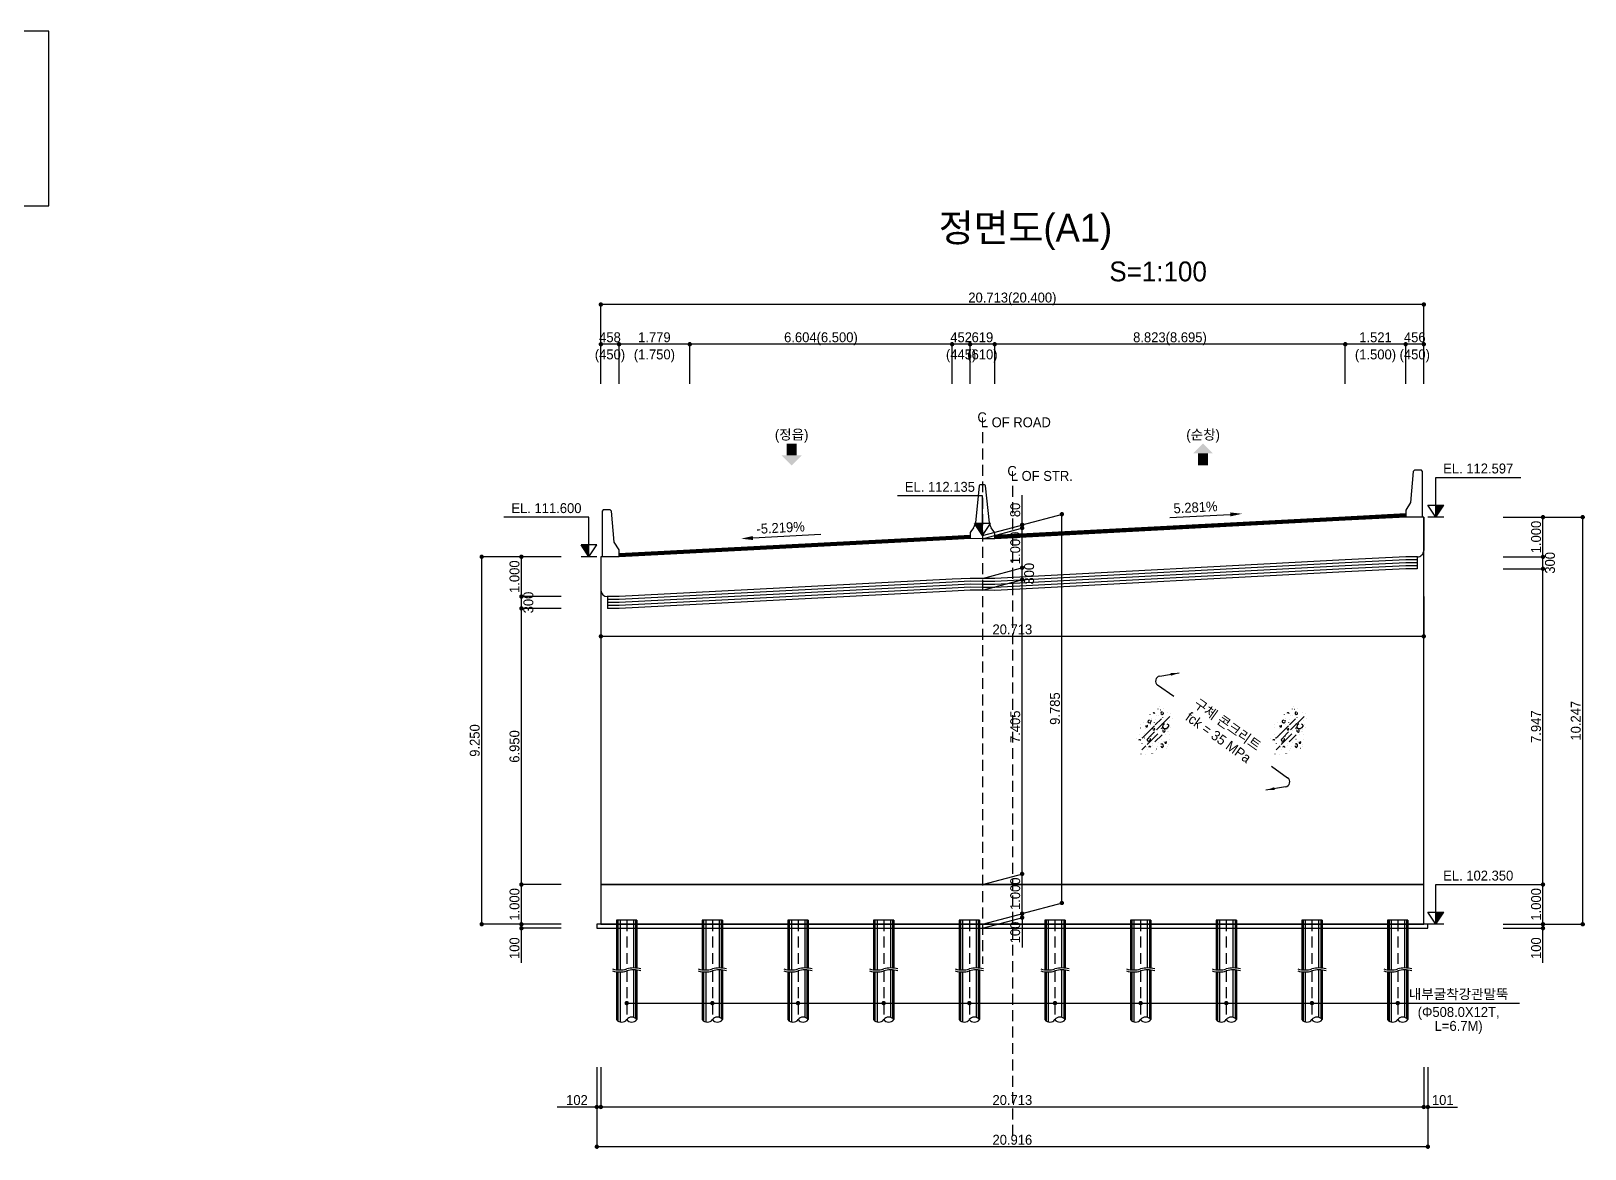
# Model space of a CAD drawing. Extents: x 2629709 to 3675628, y 1179 to 102095.
# Drawn here: x 2707771 to 2746881, y 28763 to 56900 of the extents above; entities that cross this region are included whole.
import ezdxf
from ezdxf.enums import TextEntityAlignment as Align

# ---------------------------------------------------------------- set-up
doc = ezdxf.new("R2010")
doc.units = 0
doc.header["$LTSCALE"] = 550
doc.header["$MEASUREMENT"] = 0
doc.linetypes.add('A-DASHD01', pattern=[0.75, 0.5, -0.25])
doc.layers.get('0').update_dxf_attribs({"linetype": 'CONTINUOUS'})
for name, color, linetype in [('CS-CNTL', 1, 'A-DASHD01'), ('CS-CONC-MAJR', 4, 'CONTINUOUS'), ('CS-CUTL', 1, 'CONTINUOUS'), ('CS-DIML', 1, 'CONTINUOUS'), ('CS-DIMT', 3, 'CONTINUOUS'), ('CS-LEAT', 7, 'CONTINUOUS'), ('CS-MISC', 3, 'CONTINUOUS'), ('CS-NOTE', 3, 'CONTINUOUS'), ('CS-PATT', 1, 'CONTINUOUS'), ('CS-SYMB', 3, 'CONTINUOUS'), ('CS-TEXT', 3, 'CONTINUOUS'), ('CZ-TEX1', 6, 'CONTINUOUS'), ('CZ-TEX2', 3, 'CONTINUOUS')]:
    doc.layers.add(name, color=color, linetype=linetype)
doc.styles.add('A_STANDARD', font='Dotum.ttf')
doc.styles.add('돋움', font='Dotum.ttf')

# ---------------------------------------------------------------- blocks, each defined once
blk = doc.blocks.new('CXRECON')
for p, q in [((-1.983404, 6.46133), (-1.982532, 6.471292)), ((-1.982532, 6.471292), (-1.98166, 6.481254)), ((0.328395, 5.898027), (0.330983, 5.907686)), ((0.330983, 5.907686), (0.333571, 5.917345)), ((1.018924, 8.475117), (1.021512, 8.484776)), ((1.021512, 8.484776), (1.024101, 8.494435)), ((1.061643, 5.984746), (1.068714, 5.991817)), ((1.068714, 5.991817), (1.075785, 5.998888)), ((1.486342, 9.450894), (1.490568, 9.459957)), ((1.738179, 8.474135), (1.748179, 8.474135)), ((1.801551, 8.174562), (1.81121, 8.17715)), ((1.81121, 8.17715), (1.82087, 8.179738)), ((2.977981, 8.634162), (2.987943, 8.635034)), ((2.987943, 8.635034), (2.997905, 8.635905)), ((4.674451, 7.134424), (4.683514, 7.13865)), ((4.683514, 7.13865), (4.692577, 7.142876)), ((5.817293, 6.681077), (5.819881, 6.690736)), ((5.819881, 6.690736), (5.822469, 6.700396)), ((-5.851032, 2.537886), (-5.848444, 2.547545)), ((-5.848444, 2.547545), (-5.845856, 2.557205)), ((-5.751693, 1.416206), (-5.744033, 1.422633)), ((-5.744033, 1.422633), (-5.736372, 1.429061)), ((-5.097763, -2.526468), (-0.41422, 2.157075)), ((-4.619188, 3.411384), (-4.614962, 3.420447)), ((-3.9673, 0.955802), (-3.960229, 0.962874)), ((-3.960229, 0.962874), (-3.953158, 0.969945)), ((-3.38897, 3.374389), (-3.379907, 3.378616)), ((-3.379907, 3.378616), (-3.370844, 3.382842)), ((-1.848821, 3.030535), (-1.838821, 3.030535)), ((-1.761395, 2.4861), (-1.757168, 2.495163)), ((-1.757168, 2.495163), (-1.752942, 2.504226)), ((-1.621195, 4.896884), (-1.618607, 4.906543)), ((-1.052663, 0.743846), (-1.050075, 0.753506)), ((-1.050075, 0.753506), (-1.047487, 0.763165)), ((-0.362134, 3.320937), (-0.359546, 3.330596)), ((-0.359546, 3.330596), (-0.356958, 3.340255)), ((-0.141915, 4.592665), (-0.139327, 4.602324)), ((-0.090866, 2.48043), (2.227863, 4.799159)), ((0.329102, 0.581558), (5.446292, 5.698747)), ((0.892052, 0.381441), (0.900244, 0.387177)), ((0.900244, 0.387177), (0.908435, 0.392913)), ((0.987654, 3.60612), (0.988526, 3.616082)), ((0.988526, 3.616082), (0.989397, 3.626044)), ((2.227395, 3.129346), (2.233823, 3.137006)), ((2.233823, 3.137006), (2.240251, 3.144666)), ((2.658398, 2.927885), (2.664134, 2.936076)), ((2.664134, 2.936076), (2.66987, 2.944268)), ((2.776041, 5.331488), (2.780267, 5.340551)), ((2.780267, 5.340551), (2.784493, 5.349614)), ((3.958712, 0.75091), (3.959584, 0.760872)), ((3.959584, 0.760872), (3.960455, 0.770834)), ((4.464946, 4.901028), (4.472606, 4.907456)), ((4.472606, 4.907456), (4.480266, 4.913884)), ((4.671555, 0.714504), (4.680618, 0.71873)), ((4.680618, 0.71873), (4.689681, 0.722956)), ((4.866823, 0.04987), (4.876482, 0.052458)), ((4.876482, 0.052458), (4.886141, 0.055047)), ((5.126764, 4.103987), (5.129352, 4.113646)), ((5.129352, 4.113646), (5.13194, 4.123306)), ((5.42648, 2.52751), (5.43148, 2.53617)), ((5.43148, 2.53617), (5.43648, 2.544831)), ((5.81934, 1.415999), (5.821928, 1.425658)), ((6.444395, 4.892204), (6.446132, 4.902052)), ((6.446132, 4.902052), (6.447868, 4.9119)), ((-7.232091, -2.616294), (-7.229503, -2.606635)), ((-7.229503, -2.606635), (-7.226914, -2.596976)), ((-5.884535, -1.314253), (-5.883664, -1.304291)), ((-5.883664, -1.304291), (-5.882792, -1.294329)), ((-5.600266, -3.544687), (-5.592605, -3.538259)), ((-5.592605, -3.538259), (-5.584945, -3.531831)), ((-5.435821, -2.413065), (-5.425821, -2.413065)), ((-5.138004, -6.887754), (-3.65921, -5.40896)), ((-5.009131, -4.478694), (-5.004905, -4.469631)), ((-5.004905, -4.469631), (-5.000679, -4.460568)), ((-4.247074, -2.392191), (-4.237415, -2.389603)), ((-4.237415, -2.389603), (-4.227755, -2.387015)), ((-4.014372, -0.716292), (-4.011784, -0.706632)), ((-3.391865, -3.045531), (-3.382802, -3.041305)), ((-3.382802, -3.041305), (-3.373739, -3.037079)), ((-3.197284, -4.947034), (0.829977, -0.919772)), ((-2.913477, -4.169462), (-2.912606, -4.159501)), ((-2.912606, -4.159501), (-2.911734, -4.149539)), ((-2.64301, -2.390554), (-0.408553, -0.156097)), ((-2.433722, -4.410334), (-2.431134, -4.400674)), ((-2.431134, -4.400674), (-2.428546, -4.391015)), ((-1.743193, -1.833244), (-1.740605, -1.823584)), ((-1.740605, -1.823584), (-1.738016, -1.813925)), ((-0.968303, -4.41487), (-0.965715, -4.405211)), ((-0.968303, -5.32863), (-0.965715, -5.318971)), ((-0.849983, -0.317764), (-0.846563, -0.308367)), ((-0.846563, -0.308367), (-0.843143, -0.29897)), ((-0.471696, -1.633306), (-0.46747, -1.624243)), ((-0.46747, -1.624243), (-0.463244, -1.61518)), ((-0.240475, -3.931698), (2.485078, -1.206145)), ((-0.055167, -3.414033), (-0.052579, -3.404374)), ((0.818002, -5.752713), (0.822228, -5.74365)), ((0.822228, -5.74365), (0.826454, -5.734586)), ((0.989612, -4.240716), (0.9922, -4.231056)), ((2.362515, -2.944283), (2.371176, -2.939283)), ((2.371176, -2.939283), (2.379836, -2.934283)), ((3.055176, -3.627283), (3.057764, -3.617624)), ((3.057764, -3.617624), (3.060352, -3.607965)), ((3.745705, -1.050193), (3.748294, -1.040534)), ((3.748294, -1.040534), (3.750882, -1.030875)), ((4.616373, -0.059865), (4.624034, -0.053437)), ((4.624034, -0.053437), (4.631694, -0.047009)), ((4.668659, -5.705417), (4.677722, -5.70119)), ((4.677722, -5.70119), (4.686785, -5.696964)), ((4.767801, -5.020757), (4.775461, -5.014329)), ((4.775461, -5.014329), (4.783122, -5.007902)), ((5.355437, -2.907325), (5.359663, -2.898262)), ((5.359663, -2.898262), (5.36389, -2.889199)), ((5.38733, -1.102714), (5.389066, -1.092866)), ((5.389066, -1.092866), (5.390802, -1.083018)), ((-5.448838, -8.50558), (-5.441178, -8.499152)), ((-5.441178, -8.499152), (-5.433517, -8.492724)), ((-3.719433, -8.5981), (-3.715207, -8.589037)), ((-3.715207, -8.589037), (-3.710981, -8.579974)), ((-3.600812, -6.011194), (-3.595076, -6.003002)), ((-3.595076, -6.003002), (-3.589341, -5.994811)), ((-3.124251, -6.987424), (-3.121663, -6.977765)), ((-3.121663, -6.977765), (-3.119075, -6.968105)), ((-1.284968, -8.392007), (-1.28238, -8.382348)), ((-1.28238, -8.382348), (-1.279791, -8.372688)), ((-0.864949, -8.292944), (-0.855886, -8.288718)), ((-0.855886, -8.288718), (-0.846823, -8.284492)), ((0.057581, -7.024672), (0.058452, -7.01471)), ((0.058452, -7.01471), (0.059324, -7.004748)), ((0.413558, -6.563172), (0.42352, -6.562301)), ((0.42352, -6.562301), (0.433482, -6.561429)), ((2.364647, -6.204373), (2.367235, -6.194714)), ((2.367235, -6.194714), (2.369823, -6.185055)), ((4.130943, -6.345009), (4.137371, -6.337349)), ((4.137371, -6.337349), (4.143799, -6.329688))]:
    blk.add_line(p, q)
for points in [[(-0.873262, 6.859953), (-0.855306, 6.965297), (-0.793262, 7.059953), (-0.679376, 7.130771), (-0.553262, 7.139953), (-0.373504, 6.960817), (-0.473262, 6.699953)], [(2.445796, 7.406973), (2.153469, 7.279926), (2.005796, 6.966973), (2.110592, 6.631689), (2.445796, 6.446973), (2.779722, 6.496356), (2.965796, 6.686973), (2.999504, 6.94925), (2.885796, 7.206973)], [(-3.566539, 2.231494), (-3.675179, 2.058975), (-3.686539, 1.911494), (-3.585089, 1.76591), (-3.366539, 1.711494), (-3.157318, 1.806936), (-3.046539, 2.031494), (-3.070589, 2.241918), (-3.166539, 2.351494)], [(-2.277934, 4.28244), (-2.608996, 4.18211), (-2.837934, 4.04244), (-2.897751, 3.68492), (-2.397934, 3.32244), (-1.892488, 3.416346), (-1.637934, 3.84244), (-1.664775, 4.177286), (-1.757934, 4.28244)], [(-0.958798, 1.087352), (-0.983764, 0.869867), (-0.878798, 0.687352), (-0.663467, 0.605766), (-0.438798, 0.687352), (-0.316866, 1.033845), (-0.558798, 1.287352)], [(2.27784, 1.108099), (2.295796, 1.213443), (2.35784, 1.308099), (2.471726, 1.378917), (2.59784, 1.388099), (2.777598, 1.208963), (2.67784, 0.948099)], [(3.381617, 2.837496), (2.787248, 2.439128), (2.661617, 1.797496), (2.853516, 1.434227), (3.261617, 1.157496), (3.957451, 1.105425), (4.661617, 1.477496), (5.071687, 2.035374), (5.061617, 2.317496), (4.875898, 2.52002), (4.421617, 2.757496)], [(2.838332, 0.664018), (2.708987, 0.446206), (2.718332, 0.144018), (2.927255, -0.144373), (3.238332, -0.215982), (3.550919, 0.000506), (3.598332, 0.424018), (3.495334, 0.628576), (3.358332, 0.744018)], [(-6.217461, -3.281), (-6.199506, -3.175657), (-6.137461, -3.081), (-6.023575, -3.010182), (-5.897461, -3.001), (-5.717704, -3.180137), (-5.817461, -3.441)], [(-2.55502, -2.649097), (-2.886081, -2.749427), (-3.11502, -2.889097), (-3.174836, -3.246617), (-2.67502, -3.609097), (-2.169573, -3.515191), (-1.91502, -3.089097), (-1.94186, -2.754251), (-2.03502, -2.649097)], [(-2.430628, -5.868774), (-2.412672, -5.763431), (-2.350628, -5.668774), (-2.236742, -5.597956), (-2.110628, -5.588774), (-1.930871, -5.767911), (-2.030628, -6.028774)], [(2.01089, -5.363698), (2.11122, -5.69476), (2.25089, -5.923698), (2.608411, -5.983515), (2.97089, -5.483698), (2.876985, -4.978252), (2.45089, -4.723698), (2.116045, -4.750538), (2.01089, -4.843698)], [(3.537973, -3.952404), (3.513006, -4.169889), (3.617973, -4.352404), (3.833304, -4.43399), (4.057973, -4.352404), (4.179904, -4.005911), (3.937973, -3.752404)]]:
    blk.add_lwpolyline(points)
blk = doc.blocks.new('CXDIMDT2')
at = {"layer": 'CS-MISC', "const_width": 0.5}
blk.add_lwpolyline([(0.25, 0, 1), (-0.25, 0, 1)], format="xyb", close=True, dxfattribs=at)
blk = doc.blocks.new('A$Cc22b2ba3')
at = {"layer": 'CS-LEAT', "linetype": 'ByBlock'}
blk.add_lwpolyline([(-10615, -4900), (-500, -4900), (-500, -500), (-10615, -500)], close=True, dxfattribs=at)
at = {"layer": 'CS-NOTE', "linetype": 'ByBlock', "const_width": 43.7}
for points in [[(-10054, -887, 1), (-10011, -887, 1)], [(-10054, -1487, 1), (-10011, -1487, 1)], [(-10054, -4487, 1), (-10011, -4487, 1)]]:
    blk.add_lwpolyline(points, format="xyb", close=True, dxfattribs=at)
at = {"layer": 'CS-NOTE', "linetype": 'ByBlock', "style": '돋움'}
for s, p in [('설   계   법 : ', (-9684, -1060)), ('한계상태설계법', (-6747, -1060)), ('사 용 재 료', (-9716, -1660)), ('- 콘크리트 :', (-9684, -2260)), ('fck=35MPa (구체, 날개벽', (-6747, -2260)), ('                  접속슬래브)', (-6747, -2860)), ('- 철      근 :', (-9684, -3460)), ('fy=400MPa (구체, 날개벽', (-6747, -3460)), ('                  접속슬래브)', (-6747, -4060)), ('설 계 하 중 :', (-9716, -4660)), ('KL-510', (-6747, -4660))]:
    blk.add_text(s, height=350, dxfattribs=at).set_placement(p)

msp = doc.modelspace()

# ---------------------------------------------------------------- linework, layer by layer
at = {"layer": 'CS-CNTL', "linetype": 'A-DASHD01'}
for p, q in [((2731716, 46803), (2731716, 33418)), ((2732470, 45453), (2732470, 29010)), ((2722763, 34518), (2722763, 33293)), ((2724919, 34518), (2724919, 33293)), ((2727075, 34518), (2727075, 33293)), ((2729231, 34518), (2729231, 33293)), ((2731387, 34518), (2731387, 33293)), ((2733543, 34518), (2733543, 33293)), ((2735699, 34518), (2735699, 33293)), ((2737855, 34518), (2737855, 33293)), ((2740011, 34518), (2740011, 33293)), ((2742170, 34518), (2742170, 33293)), ((2722763, 33293), (2722763, 33293)), ((2724919, 33293), (2724919, 33293)), ((2727075, 33293), (2727075, 33293)), ((2729231, 33293), (2729231, 33293)), ((2731387, 33293), (2731387, 33293)), ((2733543, 33293), (2733543, 33293)), ((2735699, 33293), (2735699, 33293)), ((2737855, 33293), (2737855, 33293)), ((2740011, 33293), (2740011, 33293)), ((2742170, 33293), (2742170, 33293)), ((2722763, 33243), (2722763, 33243)), ((2722763, 33243), (2722763, 32018)), ((2724919, 33243), (2724919, 33243)), ((2724919, 33243), (2724919, 32018)), ((2727075, 33243), (2727075, 33243)), ((2727075, 33243), (2727075, 32018)), ((2729231, 33243), (2729231, 33243)), ((2729231, 33243), (2729231, 32018)), ((2731387, 33243), (2731387, 33243)), ((2731387, 33243), (2731387, 32018)), ((2733543, 33243), (2733543, 33243)), ((2733543, 33243), (2733543, 32018)), ((2735699, 33243), (2735699, 33243)), ((2735699, 33243), (2735699, 32018)), ((2737855, 33243), (2737855, 33243)), ((2737855, 33243), (2737855, 32018)), ((2740011, 33243), (2740011, 33243)), ((2740011, 33243), (2740011, 32018)), ((2742170, 33243), (2742170, 33243)), ((2742170, 33243), (2742170, 32018))]:
    msp.add_line(p, q, dxfattribs=at)
at = {"layer": 'CS-CONC-MAJR'}
for p, q in [((2742560, 45818), (2742492, 45038)), ((2742593, 45848), (2742560, 45818)), ((2742766, 45848), (2742593, 45848)), ((2742796, 45818), (2742766, 45848)), ((2742796, 45038), (2742796, 45818)), ((2731637, 45451), (2731540, 44523)), ((2731768, 45475), (2731664, 45475)), ((2731892, 44523), (2731795, 45451)), ((2742492, 45038), (2742370, 44844)), ((2742796, 44844), (2742796, 45038)), ((2722174, 44847), (2722144, 44817)), ((2722144, 44817), (2722144, 44037)), ((2722347, 44847), (2722174, 44847)), ((2722380, 44817), (2722347, 44847)), ((2722449, 44037), (2722380, 44817)), ((2740849, 44667), (2732026, 44201)), ((2740849, 44651), (2732026, 44185)), ((2740849, 44635), (2732026, 44169)), ((2740849, 44619), (2732026, 44153)), ((2740849, 44603), (2732026, 44137)), ((2740849, 44587), (2732026, 44121)), ((2742370, 44748), (2740849, 44667)), ((2742370, 44732), (2740849, 44651)), ((2742370, 44716), (2740849, 44635)), ((2742370, 44700), (2740849, 44619)), ((2742370, 44684), (2740849, 44603)), ((2742370, 44668), (2740849, 44587)), ((2742370, 44844), (2742370, 44668)), ((2742826, 44665), (2742370, 44668)), ((2742796, 44665), (2742796, 44844)), ((2742826, 44665), (2742796, 44665)), ((2742826, 44665), (2742826, 43826)), ((2742826, 35418), (2742826, 44665)), ((2731406, 44205), (2730954, 44181)), ((2731406, 44248), (2731406, 44125)), ((2731493, 44399), (2731425, 44306)), ((2732007, 44306), (2731939, 44399)), ((2732026, 44121), (2732026, 44248)), ((2722144, 44037), (2722144, 43844)), ((2722144, 43844), (2722144, 43667)), ((2722571, 43844), (2722449, 44037)), ((2722571, 43664), (2722571, 43844)), ((2724350, 43836), (2722571, 43744)), ((2724350, 43820), (2722571, 43728)), ((2724350, 43804), (2722571, 43712)), ((2730954, 44181), (2724350, 43836)), ((2730954, 44165), (2724350, 43820)), ((2730954, 44149), (2724350, 43804)), ((2730954, 44133), (2724350, 43788)), ((2730954, 44117), (2724350, 43772)), ((2730954, 44101), (2724350, 43756)), ((2731406, 44189), (2730954, 44165)), ((2731406, 44173), (2730954, 44149)), ((2731406, 44157), (2730954, 44133)), ((2731406, 44141), (2730954, 44117)), ((2731406, 44125), (2730954, 44101)), ((2731716, 44123), (2731406, 44125)), ((2732026, 44121), (2731716, 44123)), ((2722571, 43664), (2722113, 43667)), ((2722113, 43667), (2722113, 42826)), ((2722113, 43667), (2722113, 35418)), ((2724350, 43788), (2722571, 43696)), ((2724350, 43772), (2722571, 43680)), ((2724350, 43756), (2722571, 43664)), ((2740849, 43587), (2732026, 43121)), ((2740849, 43512), (2732026, 43046)), ((2740849, 43437), (2732026, 42971)), ((2742370, 43668), (2740849, 43587)), ((2742370, 43592), (2740849, 43512)), ((2742370, 43518), (2740849, 43437)), ((2742370, 43442), (2740849, 43362)), ((2742665, 43666), (2742370, 43668)), ((2742659, 43591), (2742370, 43592)), ((2742659, 43516), (2742370, 43518)), ((2742659, 43441), (2742370, 43442)), ((2742659, 43666), (2742659, 43366)), ((2730954, 43101), (2724350, 42756)), ((2730954, 43026), (2724350, 42681)), ((2731406, 43125), (2730954, 43101)), ((2731406, 43050), (2730954, 43026)), ((2731716, 43123), (2731406, 43125)), ((2731716, 43048), (2731406, 43050)), ((2732026, 43121), (2731716, 43123)), ((2732026, 43046), (2731716, 43048)), ((2740849, 43362), (2732026, 42896)), ((2740849, 43287), (2732026, 42821)), ((2742370, 43368), (2740849, 43287)), ((2742659, 43366), (2742370, 43368)), ((2722571, 42664), (2722272, 42666)), ((2722281, 42666), (2722281, 42366)), ((2724350, 42756), (2722571, 42664)), ((2724350, 42681), (2722571, 42589)), ((2730954, 42951), (2724350, 42606)), ((2730954, 42876), (2724350, 42531)), ((2730954, 42801), (2724350, 42456)), ((2731406, 42975), (2730954, 42951)), ((2731406, 42900), (2730954, 42876)), ((2731406, 42825), (2730954, 42801)), ((2731716, 42973), (2731406, 42975)), ((2731716, 42898), (2731406, 42900)), ((2731716, 42823), (2731406, 42825)), ((2732026, 42971), (2731716, 42973)), ((2732026, 42896), (2731716, 42898)), ((2732026, 42821), (2731716, 42823)), ((2722571, 42589), (2722281, 42591)), ((2722571, 42514), (2722281, 42516)), ((2722571, 42439), (2722281, 42441)), ((2722571, 42364), (2722281, 42366)), ((2724350, 42606), (2722571, 42514)), ((2724350, 42531), (2722571, 42439)), ((2724350, 42456), (2722571, 42364)), ((2722113, 35418), (2742826, 35418)), ((2722113, 35418), (2722113, 34418)), ((2742826, 35418), (2722113, 35418)), ((2742826, 34418), (2742826, 35418)), ((2722011, 34418), (2722011, 34318)), ((2722113, 34418), (2722011, 34418)), ((2722113, 34418), (2742826, 34418)), ((2732470, 34418), (2722113, 34418)), ((2742826, 34418), (2732470, 34418)), ((2742928, 34418), (2742826, 34418)), ((2742928, 34318), (2742928, 34418)), ((2722011, 34318), (2742928, 34318))]:
    msp.add_line(p, q, dxfattribs=at)
for centre, radius, start, end in [((2731663, 45449), 26, 89.1214, 174.1294), ((2731769, 45449), 26, 5.8706, 90.8786), ((2731506, 44247), 100, 144.1793, 179.7701), ((2731282, 44551), 260, 324.1411, 353.8603), ((2732150, 44551), 260, 186.1397, 215.8589), ((2731926, 44247), 100, 0.2299, 35.8207), ((2742666, 43826), 160, 269.6578, 0), ((2722273, 42826), 160, 180, 269.5864)]:
    msp.add_arc(centre, radius, start, end, dxfattribs=at)
at = {"layer": 'CS-CUTL'}
for centre, start, end in [((2722586, 33924), 254.3364, 285.6636), ((2722940, 32662), 74.3364, 105.6636), ((2722940, 32612), 74.3364, 105.6636), ((2724742, 33924), 254.3364, 285.6636), ((2725096, 32662), 74.3364, 105.6636), ((2725096, 32612), 74.3364, 105.6636), ((2726898, 33924), 254.3364, 285.6636), ((2727252, 32662), 74.3364, 105.6636), ((2727252, 32612), 74.3364, 105.6636), ((2729054, 33924), 254.3364, 285.6636), ((2729408, 32662), 74.3364, 105.6636), ((2729408, 32612), 74.3364, 105.6636), ((2731210, 33924), 254.3364, 285.6636), ((2731564, 32662), 74.3364, 105.6636), ((2731564, 32612), 74.3364, 105.6636), ((2733366, 33924), 254.3364, 285.6636), ((2733720, 32662), 74.3364, 105.6636), ((2733720, 32612), 74.3364, 105.6636), ((2735522, 33924), 254.3364, 285.6636), ((2735876, 32662), 74.3364, 105.6636), ((2735876, 32612), 74.3364, 105.6636), ((2737678, 33924), 254.3364, 285.6636), ((2738032, 32662), 74.3364, 105.6636), ((2738032, 32612), 74.3364, 105.6636), ((2739834, 33924), 254.3364, 285.6636), ((2740188, 32662), 74.3364, 105.6636), ((2740188, 32612), 74.3364, 105.6636), ((2741993, 33924), 254.3364, 285.6636), ((2742347, 32662), 74.3364, 105.6636), ((2742347, 32612), 74.3364, 105.6636), ((2722586, 33874), 254.3364, 285.6636), ((2724742, 33874), 254.3364, 285.6636), ((2726898, 33874), 254.3364, 285.6636), ((2729054, 33874), 254.3364, 285.6636), ((2731210, 33874), 254.3364, 285.6636), ((2733366, 33874), 254.3364, 285.6636), ((2735522, 33874), 254.3364, 285.6636), ((2737678, 33874), 254.3364, 285.6636), ((2739834, 33874), 254.3364, 285.6636), ((2741993, 33874), 254.3364, 285.6636)]:
    msp.add_arc(centre, 656, start, end, dxfattribs=at)
at = {"layer": 'CS-DIML'}
for p, q in [((2722113, 49018), (2722113, 50068)), ((2742826, 49018), (2742826, 50068)), ((2742826, 50018), (2722113, 50018)), ((2722113, 48018), (2722113, 49068)), ((2722571, 49018), (2722113, 49018)), ((2722571, 48018), (2722571, 49068)), ((2724350, 49018), (2722571, 49018)), ((2724350, 48018), (2724350, 49068)), ((2730954, 49018), (2724350, 49018)), ((2730954, 48018), (2730954, 49068)), ((2731406, 49018), (2730954, 49018)), ((2731406, 48018), (2731406, 49068)), ((2732026, 49018), (2731406, 49018)), ((2732026, 48018), (2732026, 49068)), ((2740849, 49018), (2732026, 49018)), ((2740849, 48018), (2740849, 49068)), ((2742370, 49018), (2740849, 49018)), ((2742370, 48018), (2742370, 49068)), ((2742826, 49018), (2742370, 49018)), ((2742826, 48018), (2742826, 49068)), ((2743126, 45665), (2745266, 45665)), ((2743126, 44665), (2743126, 45665)), ((2731716, 45203), (2729576, 45203)), ((2731716, 44203), (2731716, 45203)), ((2732716, 44471), (2732716, 45221)), ((2721813, 44667), (2719673, 44667)), ((2721813, 43667), (2721813, 44667)), ((2732682, 44462), (2733766, 44752)), ((2733716, 34954), (2733716, 44739)), ((2736437, 44654), (2737955, 44734)), ((2742926, 44965), (2743326, 44965)), ((2743126, 44665), (2742926, 44965)), ((2743326, 44665), (2742926, 44665)), ((2743126, 44665), (2743326, 44965)), ((2744826, 44665), (2745876, 44665)), ((2745826, 43665), (2745826, 44665)), ((2745826, 44665), (2746876, 44665)), ((2746826, 34418), (2746826, 44665)), ((2727652, 44229), (2725940, 44139)), ((2731916, 44503), (2731516, 44503)), ((2731716, 44203), (2731516, 44503)), ((2731716, 44203), (2731916, 44503)), ((2731716, 44203), (2732766, 44484)), ((2731716, 44123), (2732766, 44404)), ((2732716, 44391), (2732716, 44471)), ((2732716, 43391), (2732716, 44391)), ((2722013, 43967), (2721613, 43967)), ((2721813, 43667), (2721613, 43967)), ((2721813, 43667), (2722013, 43967)), ((2720113, 43667), (2719063, 43667)), ((2719113, 34418), (2719113, 43667)), ((2721113, 43667), (2720063, 43667)), ((2720113, 42667), (2720113, 43667)), ((2722013, 43667), (2721613, 43667)), ((2744826, 43665), (2745876, 43665)), ((2745826, 43365), (2745826, 43665)), ((2731716, 43123), (2732766, 43404)), ((2731716, 42823), (2732766, 43104)), ((2732716, 43091), (2732716, 43391)), ((2732716, 35686), (2732716, 43091)), ((2744826, 43365), (2745876, 43365)), ((2745826, 35418), (2745826, 43365)), ((2721113, 42667), (2720063, 42667)), ((2720113, 42367), (2720113, 42667)), ((2722113, 42665), (2722113, 41615)), ((2742826, 42665), (2742826, 41615)), ((2721113, 42367), (2720063, 42367)), ((2720113, 35418), (2720113, 42367)), ((2742826, 41665), (2722113, 41665)), ((2736178, 40662), (2736671, 40745)), ((2736533, 40147), (2736126, 40437)), ((2738992, 38394), (2739399, 38103)), ((2739347, 37878), (2738854, 37796)), ((2731716, 35418), (2732766, 35699)), ((2732716, 34686), (2732716, 35686)), ((2721113, 35418), (2720063, 35418)), ((2720113, 34418), (2720113, 35418)), ((2743126, 35418), (2745266, 35418)), ((2743126, 34418), (2743126, 35418)), ((2744826, 35418), (2745876, 35418)), ((2745826, 34418), (2745826, 35418)), ((2732682, 34677), (2733766, 34967)), ((2720113, 34418), (2719063, 34418)), ((2721113, 34418), (2720063, 34418)), ((2720113, 34318), (2720113, 34418)), ((2731716, 34418), (2732766, 34699)), ((2731716, 34318), (2732766, 34599)), ((2732716, 34586), (2732716, 34686)), ((2732716, 34586), (2732716, 33836)), ((2742926, 34718), (2743326, 34718)), ((2743126, 34418), (2742926, 34718)), ((2743326, 34418), (2742926, 34418)), ((2743126, 34418), (2743326, 34718)), ((2744826, 34418), (2745876, 34418)), ((2745826, 34318), (2745826, 34418)), ((2745826, 34418), (2746876, 34418)), ((2721113, 34318), (2720063, 34318)), ((2720113, 33443), (2720113, 34318)), ((2744826, 34318), (2745876, 34318)), ((2745826, 33443), (2745826, 34318)), ((2722763, 32434), (2745235, 32434)), ((2722011, 30818), (2722011, 29768)), ((2722113, 30818), (2722113, 29768)), ((2742826, 30818), (2742826, 29768)), ((2742928, 30818), (2742928, 29768)), ((2722011, 29818), (2721011, 29818)), ((2722011, 29818), (2722011, 28768)), ((2722113, 29818), (2722011, 29818)), ((2742826, 29818), (2722113, 29818)), ((2742928, 29818), (2742826, 29818)), ((2742928, 29818), (2742928, 28768)), ((2742928, 29818), (2743678, 29818)), ((2742928, 28818), (2722011, 28818))]:
    msp.add_line(p, q, dxfattribs=at)
for centre, start, end in [((2736199, 40539), 99.5065, 234.5065), ((2739326, 38001), 279.5065, 54.5065)]:
    msp.add_arc(centre, 125, start, end, dxfattribs=at)
for points in [[(2726665, 46218), (2726915, 45968), (2726665, 46218), (2727165, 46218)], [(2726790, 46518), (2726790, 46218), (2727040, 46518), (2727040, 46218)], [(2737521, 46268), (2737271, 46518), (2737521, 46268), (2737021, 46268)], [(2737396, 45968), (2737396, 46268), (2737146, 45968), (2737146, 46268)], [(2737953, 44784), (2738255, 44750), (2737955, 44734), (2737958, 44684)], [(2743126, 44665), (2743126, 44965), (2743126, 44665), (2743326, 44965)], [(2731716, 44203), (2731716, 44503), (2731716, 44203), (2731516, 44503)], [(2721813, 43667), (2721813, 43967), (2721813, 43667), (2721613, 43967)], [(2725937, 44189), (2725640, 44124), (2725940, 44139), (2725942, 44089)], [(2736671, 40745), (2736448, 40745), (2736671, 40745), (2736460, 40672)], [(2738854, 37796), (2739077, 37796), (2738854, 37796), (2739065, 37868)], [(2743126, 34418), (2743126, 34718), (2743126, 34418), (2743326, 34718)]]:
    msp.add_solid(points, dxfattribs=at)
at = {"layer": 'CS-PATT', "linetype": 'Continuous'}
for p, q in [((2722517, 34518), (2722517, 33272)), ((2722543, 34518), (2722543, 33270)), ((2722595, 34518), (2722595, 33268)), ((2722931, 34518), (2722931, 33317)), ((2722983, 34518), (2722983, 33316)), ((2723009, 34518), (2723009, 33313)), ((2724673, 34518), (2724673, 33272)), ((2724699, 34518), (2724699, 33270)), ((2724751, 34518), (2724751, 33268)), ((2725087, 34518), (2725087, 33317)), ((2725139, 34518), (2725139, 33316)), ((2725165, 34518), (2725165, 33313)), ((2726829, 34518), (2726829, 33272)), ((2726855, 34518), (2726855, 33270)), ((2726907, 34518), (2726907, 33268)), ((2727243, 34518), (2727243, 33317)), ((2727295, 34518), (2727295, 33316)), ((2727321, 34518), (2727321, 33313)), ((2728985, 34518), (2728985, 33272)), ((2729011, 34518), (2729011, 33270)), ((2729063, 34518), (2729063, 33268)), ((2729399, 34518), (2729399, 33317)), ((2729451, 34518), (2729451, 33316)), ((2729477, 34518), (2729477, 33313)), ((2731141, 34518), (2731141, 33272)), ((2731167, 34518), (2731167, 33270)), ((2731219, 34518), (2731219, 33268)), ((2731555, 34518), (2731555, 33317)), ((2731607, 34518), (2731607, 33316)), ((2731633, 34518), (2731633, 33313)), ((2733297, 34518), (2733297, 33272)), ((2733323, 34518), (2733323, 33270)), ((2733375, 34518), (2733375, 33268)), ((2733711, 34518), (2733711, 33317)), ((2733763, 34518), (2733763, 33316)), ((2733789, 34518), (2733789, 33313)), ((2735453, 34518), (2735453, 33272)), ((2735479, 34518), (2735479, 33270)), ((2735531, 34518), (2735531, 33268)), ((2735867, 34518), (2735867, 33317)), ((2735919, 34518), (2735919, 33316)), ((2735945, 34518), (2735945, 33313)), ((2737609, 34518), (2737609, 33272)), ((2737635, 34518), (2737635, 33270)), ((2737687, 34518), (2737687, 33268)), ((2738023, 34518), (2738023, 33317)), ((2738075, 34518), (2738075, 33316)), ((2738101, 34518), (2738101, 33313)), ((2739765, 34518), (2739765, 33272)), ((2739791, 34518), (2739791, 33270)), ((2739843, 34518), (2739843, 33268)), ((2740179, 34518), (2740179, 33317)), ((2740231, 34518), (2740231, 33316)), ((2740257, 34518), (2740257, 33313)), ((2741924, 34518), (2741924, 33272)), ((2741950, 34518), (2741950, 33270)), ((2742002, 34518), (2742002, 33268)), ((2742338, 34518), (2742338, 33317)), ((2742390, 34518), (2742390, 33316)), ((2742416, 34518), (2742416, 33313)), ((2722931, 33267), (2722931, 32076)), ((2722983, 33266), (2722983, 32051)), ((2723009, 33263), (2723009, 32028)), ((2725087, 33267), (2725087, 32076)), ((2725139, 33266), (2725139, 32051)), ((2725165, 33263), (2725165, 32028)), ((2727243, 33267), (2727243, 32076)), ((2727295, 33266), (2727295, 32051)), ((2727321, 33263), (2727321, 32028)), ((2729399, 33267), (2729399, 32076)), ((2729451, 33266), (2729451, 32051)), ((2729477, 33263), (2729477, 32028)), ((2731555, 33267), (2731555, 32076)), ((2731607, 33266), (2731607, 32051)), ((2731633, 33263), (2731633, 32028)), ((2733711, 33267), (2733711, 32076)), ((2733763, 33266), (2733763, 32051)), ((2733789, 33263), (2733789, 32028)), ((2735867, 33267), (2735867, 32076)), ((2735919, 33266), (2735919, 32051)), ((2735945, 33263), (2735945, 32028)), ((2738023, 33267), (2738023, 32076)), ((2738075, 33266), (2738075, 32051)), ((2738101, 33263), (2738101, 32028)), ((2740179, 33267), (2740179, 32076)), ((2740231, 33266), (2740231, 32051)), ((2740257, 33263), (2740257, 32028)), ((2742338, 33267), (2742338, 32076)), ((2742390, 33266), (2742390, 32051)), ((2742416, 33263), (2742416, 32028)), ((2722517, 33222), (2722517, 33222)), ((2722517, 33222), (2722517, 32008)), ((2722543, 33220), (2722543, 33220)), ((2722543, 33220), (2722543, 31984)), ((2722595, 33218), (2722595, 33218)), ((2722595, 33218), (2722595, 31960)), ((2724673, 33222), (2724673, 33222)), ((2724673, 33222), (2724673, 32008)), ((2724699, 33220), (2724699, 33220)), ((2724699, 33220), (2724699, 31984)), ((2724751, 33218), (2724751, 33218)), ((2724751, 33218), (2724751, 31960)), ((2726829, 33222), (2726829, 33222)), ((2726829, 33222), (2726829, 32008)), ((2726855, 33220), (2726855, 33220)), ((2726855, 33220), (2726855, 31984)), ((2726907, 33218), (2726907, 33218)), ((2726907, 33218), (2726907, 31960)), ((2728985, 33222), (2728985, 33222)), ((2728985, 33222), (2728985, 32008)), ((2729011, 33220), (2729011, 33220)), ((2729011, 33220), (2729011, 31984)), ((2729063, 33218), (2729063, 33218)), ((2729063, 33218), (2729063, 31960)), ((2731141, 33222), (2731141, 33222)), ((2731141, 33222), (2731141, 32008)), ((2731167, 33220), (2731167, 33220)), ((2731167, 33220), (2731167, 31984)), ((2731219, 33218), (2731219, 33218)), ((2731219, 33218), (2731219, 31960)), ((2733297, 33222), (2733297, 33222)), ((2733297, 33222), (2733297, 32008)), ((2733323, 33220), (2733323, 33220)), ((2733323, 33220), (2733323, 31984)), ((2733375, 33218), (2733375, 33218)), ((2733375, 33218), (2733375, 31960)), ((2735453, 33222), (2735453, 33222)), ((2735453, 33222), (2735453, 32008)), ((2735479, 33220), (2735479, 33220)), ((2735479, 33220), (2735479, 31984)), ((2735531, 33218), (2735531, 33218)), ((2735531, 33218), (2735531, 31960)), ((2737609, 33222), (2737609, 33222)), ((2737609, 33222), (2737609, 32008)), ((2737635, 33220), (2737635, 33220)), ((2737635, 33220), (2737635, 31984)), ((2737687, 33218), (2737687, 33218)), ((2737687, 33218), (2737687, 31960)), ((2739765, 33222), (2739765, 33222)), ((2739765, 33222), (2739765, 32008)), ((2739791, 33220), (2739791, 33220)), ((2739791, 33220), (2739791, 31984)), ((2739843, 33218), (2739843, 33218)), ((2739843, 33218), (2739843, 31960)), ((2741924, 33222), (2741924, 33222)), ((2741924, 33222), (2741924, 32008)), ((2741950, 33220), (2741950, 33220)), ((2741950, 33220), (2741950, 31984)), ((2742002, 33218), (2742002, 33218)), ((2742002, 33218), (2742002, 31960))]:
    msp.add_line(p, q, dxfattribs=at)
at = {"layer": 'CS-SYMB'}
for p, q in [((2722509, 34518), (2722509, 33273)), ((2723017, 34518), (2722509, 34518)), ((2723017, 34518), (2723017, 33313)), ((2724665, 34518), (2724665, 33273)), ((2725173, 34518), (2724665, 34518)), ((2725173, 34518), (2725173, 33313)), ((2726821, 34518), (2726821, 33273)), ((2727329, 34518), (2726821, 34518)), ((2727329, 34518), (2727329, 33313)), ((2728977, 34518), (2728977, 33273)), ((2729485, 34518), (2728977, 34518)), ((2729485, 34518), (2729485, 33313)), ((2731133, 34518), (2731133, 33273)), ((2731641, 34518), (2731133, 34518)), ((2731641, 34518), (2731641, 33313)), ((2733289, 34518), (2733289, 33273)), ((2733797, 34518), (2733289, 34518)), ((2733797, 34518), (2733797, 33313)), ((2735445, 34518), (2735445, 33273)), ((2735953, 34518), (2735445, 34518)), ((2735953, 34518), (2735953, 33313)), ((2737601, 34518), (2737601, 33273)), ((2738109, 34518), (2737601, 34518)), ((2738109, 34518), (2738109, 33313)), ((2739757, 34518), (2739757, 33273)), ((2740265, 34518), (2739757, 34518)), ((2740265, 34518), (2740265, 33313)), ((2741916, 34518), (2741916, 33273)), ((2742424, 34518), (2741916, 34518)), ((2742424, 34518), (2742424, 33313)), ((2723017, 33263), (2723017, 32018)), ((2725173, 33263), (2725173, 32018)), ((2727329, 33263), (2727329, 32018)), ((2729485, 33263), (2729485, 32018)), ((2731641, 33263), (2731641, 32018)), ((2733797, 33263), (2733797, 32018)), ((2735953, 33263), (2735953, 32018)), ((2738109, 33263), (2738109, 32018)), ((2740265, 33263), (2740265, 32018)), ((2742424, 33263), (2742424, 32018)), ((2722509, 33223), (2722509, 33223)), ((2722509, 33223), (2722509, 32018)), ((2724665, 33223), (2724665, 33223)), ((2724665, 33223), (2724665, 32018)), ((2726821, 33223), (2726821, 33223)), ((2726821, 33223), (2726821, 32018)), ((2728977, 33223), (2728977, 33223)), ((2728977, 33223), (2728977, 32018)), ((2731133, 33223), (2731133, 33223)), ((2731133, 33223), (2731133, 32018)), ((2733289, 33223), (2733289, 33223)), ((2733289, 33223), (2733289, 32018)), ((2735445, 33223), (2735445, 33223)), ((2735445, 33223), (2735445, 32018)), ((2737601, 33223), (2737601, 33223)), ((2737601, 33223), (2737601, 32018)), ((2739757, 33223), (2739757, 33223)), ((2739757, 33223), (2739757, 32018)), ((2741916, 33223), (2741916, 33223)), ((2741916, 33223), (2741916, 32018))]:
    msp.add_line(p, q, dxfattribs=at)
for centre, start, end in [((2722890, 31923), 36.8699, 143.1301), ((2725046, 31923), 36.8699, 143.1301), ((2727202, 31923), 36.8699, 143.1301), ((2729358, 31923), 36.8699, 143.1301), ((2731514, 31923), 36.8699, 143.1301), ((2733670, 31923), 36.8699, 143.1301), ((2735826, 31923), 36.8699, 143.1301), ((2737982, 31923), 36.8699, 143.1301), ((2740138, 31923), 36.8699, 143.1301), ((2742297, 31923), 36.8699, 143.1301), ((2722636, 32113), 216.8699, 323.1301), ((2722890, 32113), 216.8699, 323.1301), ((2724792, 32113), 216.8699, 323.1301), ((2725046, 32113), 216.8699, 323.1301), ((2726948, 32113), 216.8699, 323.1301), ((2727202, 32113), 216.8699, 323.1301), ((2729104, 32113), 216.8699, 323.1301), ((2729358, 32113), 216.8699, 323.1301), ((2731260, 32113), 216.8699, 323.1301), ((2731514, 32113), 216.8699, 323.1301), ((2733416, 32113), 216.8699, 323.1301), ((2733670, 32113), 216.8699, 323.1301), ((2735572, 32113), 216.8699, 323.1301), ((2735826, 32113), 216.8699, 323.1301), ((2737728, 32113), 216.8699, 323.1301), ((2737982, 32113), 216.8699, 323.1301), ((2739884, 32113), 216.8699, 323.1301), ((2740138, 32113), 216.8699, 323.1301), ((2742043, 32113), 216.8699, 323.1301), ((2742297, 32113), 216.8699, 323.1301)]:
    msp.add_arc(centre, 159, start, end, dxfattribs=at)

# ---------------------------------------------------------------- block references
at = {"layer": 'CS-DIMT', "linetype": 'ByBlock'}
msp.add_blockref('A$Cc22b2ba3', (2708718, 57400), dxfattribs=at)
at = {"layer": 'CS-SYMB', "xscale": 110, "yscale": 110, "zscale": 110, "rotation": 90}
for p in [(2722113, 50018), (2742826, 50018), (2722113, 49018), (2722571, 49018), (2722571, 49018), (2724350, 49018), (2724350, 49018), (2730954, 49018), (2730954, 49018), (2731406, 49018), (2731406, 49018), (2732026, 49018), (2732026, 49018), (2740849, 49018), (2740849, 49018), (2742370, 49018), (2742370, 49018), (2742826, 49018), (2733716, 44739), (2745826, 44665), (2746826, 44665), (2732716, 44471), (2732716, 44471), (2732716, 44391), (2732716, 44391), (2719113, 43667), (2720113, 43667), (2732716, 43391), (2732716, 43391), (2745826, 43665), (2745826, 43665), (2745826, 43365), (2745826, 43365), (2732716, 43091), (2732716, 43091), (2720113, 42667), (2720113, 42667), (2720113, 42367), (2720113, 42367), (2722113, 41665), (2742826, 41665), (2732716, 35686), (2732716, 35686), (2720113, 35418), (2720113, 35418), (2745826, 35418), (2745826, 35418), (2733716, 34954), (2719113, 34418), (2720113, 34418), (2720113, 34418), (2732716, 34686), (2732716, 34686), (2732716, 34586), (2745826, 34418), (2745826, 34418), (2746826, 34418), (2720113, 34318), (2745826, 34318), (2722011, 29818), (2722011, 29818), (2722113, 29818), (2722113, 29818), (2742826, 29818), (2742826, 29818), (2742928, 29818), (2722011, 28818), (2742928, 28818)]:
    msp.add_blockref('CXDIMDT2', p, dxfattribs=at)
at = {"layer": 'CS-SYMB'}
for name, p, xscale, yscale, zscale in [('CXRECON', (2736074, 39270), 66.666667, 66.666667, 66.666667), ('CXRECON', (2739451, 39270), 66.666667, 66.666667, 66.666667), ('CXDIMDT2', (2722763, 32434), 110, 110, 110), ('CXDIMDT2', (2724919, 32434), 110, 110, 110), ('CXDIMDT2', (2727075, 32434), 110, 110, 110), ('CXDIMDT2', (2729231, 32434), 110, 110, 110), ('CXDIMDT2', (2731387, 32434), 110, 110, 110), ('CXDIMDT2', (2733543, 32434), 110, 110, 110), ('CXDIMDT2', (2735699, 32434), 110, 110, 110), ('CXDIMDT2', (2737855, 32434), 110, 110, 110), ('CXDIMDT2', (2740011, 32434), 110, 110, 110), ('CXDIMDT2', (2742170, 32434), 110, 110, 110)]:
    msp.add_blockref(name, p, dxfattribs=dict(at, xscale=xscale, yscale=yscale, zscale=zscale))

# ---------------------------------------------------------------- texts
at = {"layer": 'CS-DIMT', "style": 'A_STANDARD'}
for s, p in [('20.713(20.400)', (2732470, 50068)), ('458', (2722342, 49068)), ('1.779', (2723460, 49068)), ('6.604(6.500)', (2727652, 49068)), ('452', (2731180, 49068)), ('619', (2731716, 49068)), ('8.823(8.695)', (2736437, 49068)), ('1.521', (2741610, 49068)), ('456', (2742598, 49068)), ('(정읍)', (2726915, 46618)), ('(순창)', (2737271, 46618)), ('EL. 112.597', (2744196, 45765)), ('EL. 112.135', (2730646, 45303)), ('EL. 111.600', (2720743, 44767)), ('20.713', (2732470, 41715)), ('EL. 102.350', (2744196, 35518)), ('내부굴착강관말뚝', (2743703, 32534)), ('(Φ508.0X12T,', (2743703, 32084)), ('L=6.7M)', (2743703, 31734)), ('102', (2721511, 29868)), ('20.713', (2732470, 29868)), ('101', (2743303, 29868)), ('20.916', (2732470, 28868))]:
    msp.add_text(s, height=250, dxfattribs=at).set_placement(p, align=Align.CENTER)
for s, p in [('(450)', (2722342, 48886)), ('(1.750)', (2723460, 48886)), ('(445)', (2731180, 48886)), ('(610)', (2731716, 48886)), ('(1.500)', (2741610, 48886)), ('(450)', (2742598, 48886))]:
    msp.add_text(s, height=250, dxfattribs=at).set_placement(p, align=Align.TOP_CENTER)
for s, p in [('80', (2732666, 44846)), ('1.000', (2732666, 43891)), ('1.000', (2745776, 44165)), ('1.000', (2720063, 43167)), ('9.785', (2733666, 39846)), ('10.247', (2746776, 39541)), ('7.405', (2732666, 39388)), ('7.947', (2745776, 39391)), ('9.250', (2719063, 39043)), ('6.950', (2720063, 38893)), ('1.000', (2720063, 34918)), ('1.000', (2732666, 35186)), ('1.000', (2745776, 34918)), ('100', (2732666, 34211))]:
    msp.add_text(s, height=250, rotation=90, dxfattribs=at).set_placement(p, align=Align.CENTER)
for s, rotation, p in [('5.281%', 3.023, (2736532, 44759)), ('-5.219%', 2.9876, (2726034, 44244)), ('100', 90, (2720063, 33543)), ('100', 90, (2745776, 33543))]:
    msp.add_text(s, height=250, rotation=rotation, dxfattribs=at).set_placement(p)
for p in [(2732766, 43241), (2745876, 43515), (2720163, 42517)]:
    msp.add_text('300', height=250, rotation=90, dxfattribs=at).set_placement(p, align=Align.TOP_CENTER)
at = {"layer": 'CS-DIMT', "char_height": 250, "attachment_point": 8, "rotation": 324.5065, "style": 'A_STANDARD'}
for s, insert in [('\\A1;구체 콘크리트', (2737799, 39321)), ('\\A1;\\A1;fck = 35 MPa ', (2737581, 39016))]:
    msp.add_mtext(s, dxfattribs=dict(at, insert=insert))
at = {"layer": 'CS-TEXT', "style": 'A_STANDARD'}
for s, p in [('C', (2731591, 47053)), ('L OF ROAD', (2731676, 46928)), ('C', (2732345, 45703)), ('L OF STR.', (2732430, 45578))]:
    msp.add_text(s, height=250, dxfattribs=at).set_placement(p)
at = {"layer": 'CZ-TEX1', "style": 'A_STANDARD'}
msp.add_text('정면도(A1)', height=700, dxfattribs=at).set_placement((2732800, 51600), align=Align.CENTER)
at = {"layer": 'CZ-TEX2', "style": 'A_STANDARD'}
msp.add_text('S=1:100', height=500, dxfattribs=at).set_placement((2734911, 50600))

doc.saveas('drawing.dxf')
